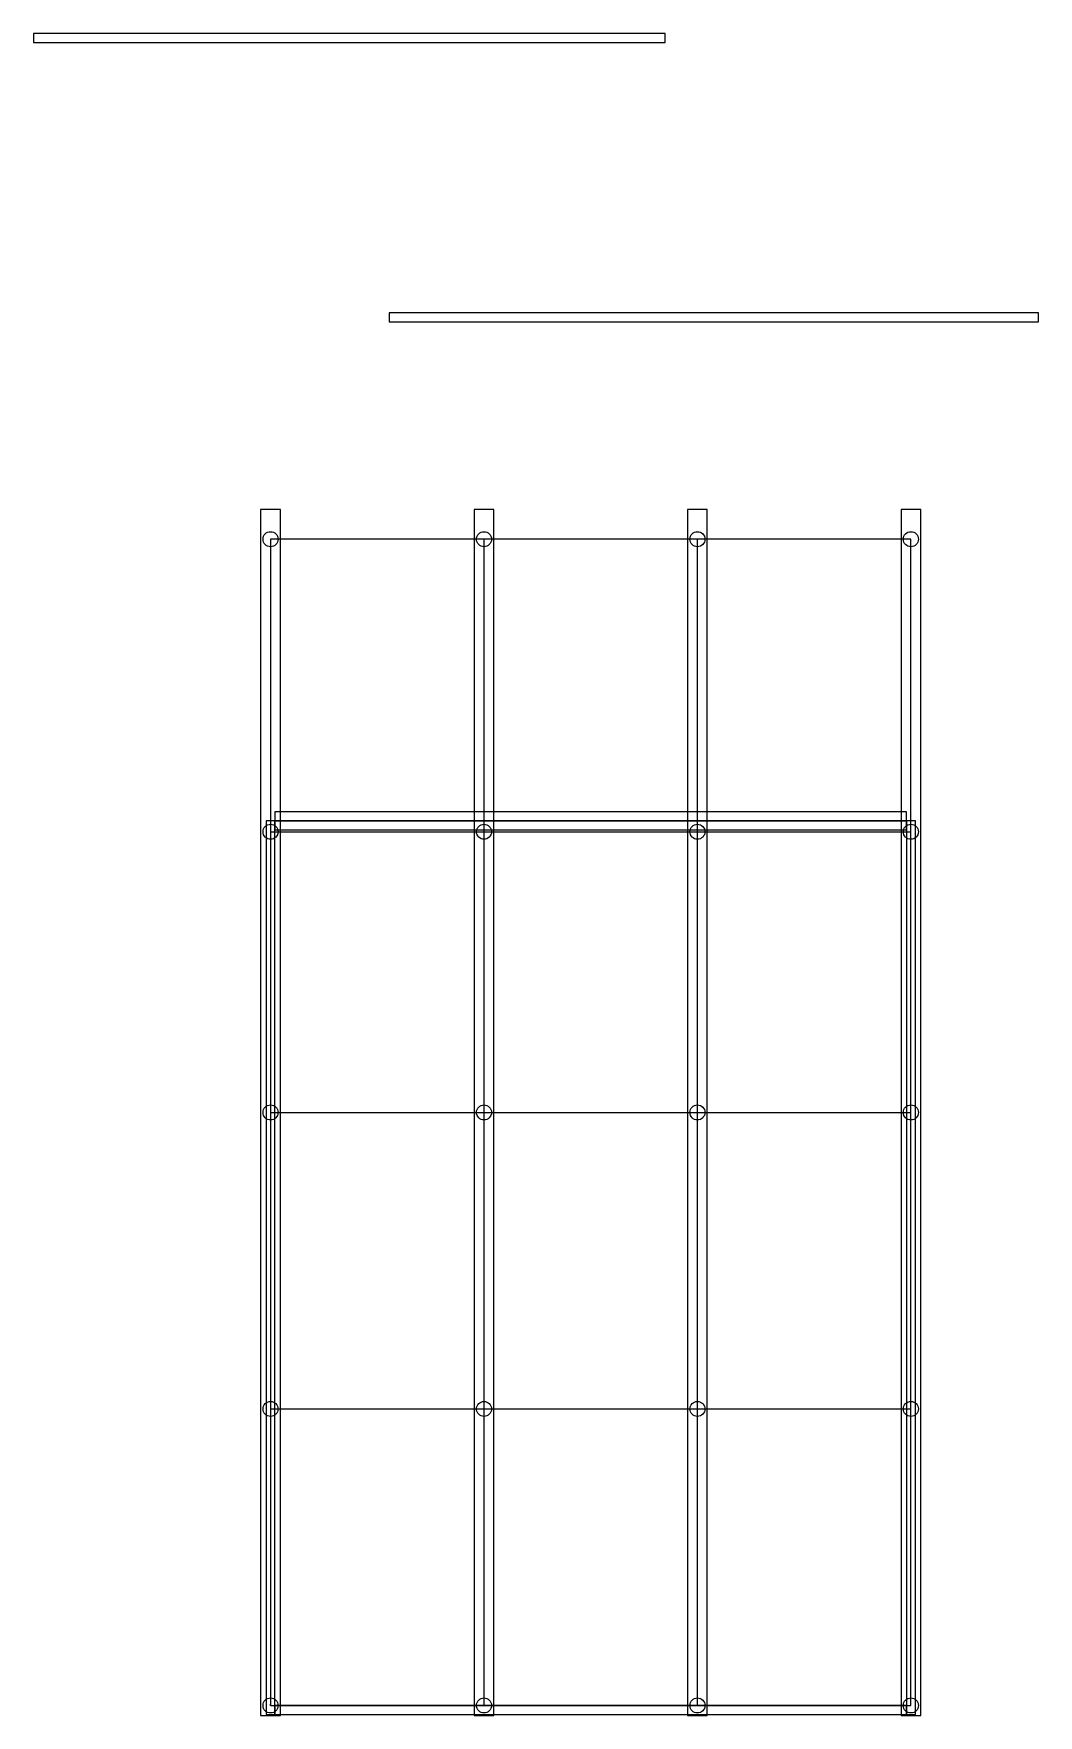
# Model space of a CAD drawing. Header units: millimetres. Extents: x -1199 to 3885, y -50 to 8457.
import ezdxf

# ---------------------------------------------------------------- set-up
doc = ezdxf.new("R2010")
doc.units = ezdxf.units.MM
doc.layers.get('0').update_dxf_attribs({"lineweight": 25, "true_color": 0xffffff})
doc.layers.add('fundament', color=5, linetype='Continuous', lineweight=25, true_color=0x0000ff)
doc.layers.add('rostverk', color=3, linetype='Continuous', lineweight=25, true_color=0x00ff00)

msp = doc.modelspace()

# ---------------------------------------------------------------- linework, layer by layer
for p, q in [((3240, 5900), (0, 5900)), ((0, 5900), (0, 0)), ((1080, 5900), (1080, 0)), ((2160, 0), (2160, 5900)), ((3240, 0), (3240, 5900)), ((0, 4420), (3240, 4420)), ((0, 3000), (3240, 3000)), ((0, 1500), (3240, 1500)), ((0, 1), (0, 6.9)), ((0, 0), (0, 5.9)), ((0, 0), (3240, 0)), ((3240, 0), (3240, 5.9))]:
    msp.add_line(p, q)
for centre in [(0, 5900), (1080, 5900), (2160, 5900), (3240, 5900), (0, 4420), (1080, 4420), (2160, 4420), (3240, 4420), (0, 3000), (1080, 3000), (2160, 3000), (3240, 3000), (0, 1500), (1080, 1500), (2160, 1500), (3240, 1500), (0, 0), (1080, 0), (2160, 0), (3240, 0)]:
    msp.add_circle(centre, 38)
at = {"layer": 'fundament'}
for p, q in [((1996.4, 8457.5), (-1198.6, 8457.5)), ((-1198.6, 8457.5), (-1198.6, 8412.5)), ((1996.4, 8412.5), (1996.4, 8457.5)), ((-1198.6, 8412.5), (1996.4, 8412.5)), ((3885, 7045), (600, 7045)), ((3885, 7045), (600, 7045)), ((600, 7045), (600, 7000)), ((600, 7045), (600, 7000)), ((600, 7000), (3885, 7000)), ((600, 7000), (3885, 7000)), ((3885, 7000), (3885, 7045)), ((3885, 7000), (3885, 7045)), ((3217.5, 4520), (22.5, 4520)), ((22.5, 4520), (22.5, 4475)), ((3217.5, 4475), (3217.5, 4520)), ((22.5, 4475), (-22.5, 4475)), ((-22.5, 4475), (-22.5, -45)), ((22.5, -45), (22.5, 4475)), ((22.5, 4475), (3217.5, 4475)), ((3217.5, 4475), (22.5, 4475)), ((22.5, 4475), (22.5, 4430)), ((22.5, 4430), (3217.5, 4430)), ((3262.5, 4475), (3217.5, 4475)), ((3217.5, 4475), (3217.5, -45)), ((3217.5, 4430), (3217.5, 4475)), ((3262.5, -45), (3262.5, 4475)), ((3217.5, 0), (22.5, 0)), ((22.5, 0), (22.5, -45)), ((3217.5, -45), (3217.5, 0)), ((-22.5, -45), (22.5, -45)), ((22.5, -45), (3217.5, -45)), ((3217.5, -45), (3262.5, -45))]:
    msp.add_line(p, q, dxfattribs=at)
at = {"layer": 'rostverk'}
for p, q in [((50, 6050), (-50, 6050)), ((-50, 6050), (-50, -50)), ((50, -50), (50, 6050)), ((1130, 6050), (1030, 6050)), ((1030, 6050), (1030, -50)), ((1130, -50), (1130, 6050)), ((2210, 6050), (2110, 6050)), ((2110, 6050), (2110, -50)), ((2210, -50), (2210, 6050)), ((3290, 6050), (3190, 6050)), ((3190, 6050), (3190, -50)), ((3290, -50), (3290, 6050)), ((-50, -50), (50, -50)), ((1030, -50), (1130, -50)), ((2110, -50), (2210, -50)), ((3190, -50), (3290, -50))]:
    msp.add_line(p, q, dxfattribs=at)

doc.saveas('drawing.dxf')
